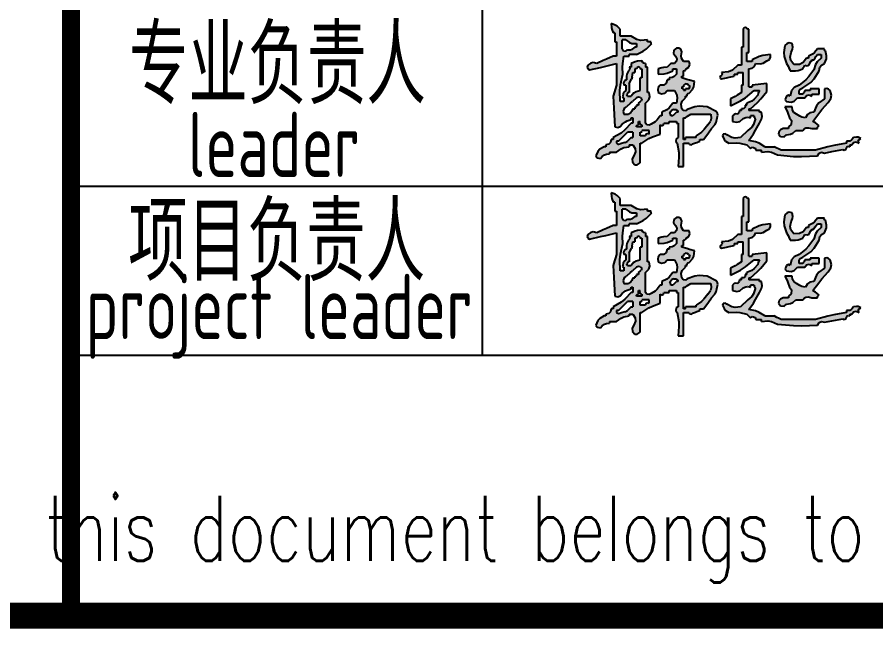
# Model space of a CAD drawing. Extents: x 5904849 to 6011887, y -826029 to -177002.
# Drawn here: x 5990743 to 5994041, y -290498 to -288150 of the extents above; entities that cross this region are included whole.
import ezdxf
from ezdxf.enums import TextEntityAlignment as Align

# ---------------------------------------------------------------- set-up
doc = ezdxf.new("R2010")
doc.units = 0
doc.header["$LTSCALE"] = 1000
doc.header["$MEASUREMENT"] = 0
doc.layers.get('0').update_dxf_attribs({"linetype": 'CONTINUOUS'})
doc.layers.add('PUB_TITLE', color=4, linetype='CONTINUOUS')
doc.styles.add('AHD', font='sceie.shx', dxfattribs={"width": 0.7, "bigfont": 'sceic.shx'})
doc.styles.add('ECEC_TQ', font='txt_l.shx', dxfattribs={"bigfont": 'hztxt_l.shx'})

# ---------------------------------------------------------------- blocks, each defined once
blk = doc.blocks.new('韩超')
h = blk.add_hatch(color=256)
h.dxf.hatch_style = 1
h.paths.add_polyline_path([(0.787849, 0.514197), (0.777955, 0.527898), (0.77346, 0.562754), (0.78123, 0.586063), (0.805739, 0.61125), (0.805739, 0.625142), (0.819631, 0.625142), (0.818004, 0.635027), (0.823773, 0.643681), (0.833523, 0.64598), (0.860867, 0.674873), (0.870953, 0.696725), (0.875199, 0.736279), (0.836353, 0.74757), (0.816903, 0.753127), (0.777955, 0.764063), (0.777955, 0.777955), (0.791847, 0.777955), (0.791847, 0.819631), (0.801775, 0.820971), (0.80763, 0.824875), (0.812685, 0.833523), (0.832189, 0.847055), (0.839321, 0.866071), (0.833523, 0.889091), (0.791847, 0.889091), (0.776856, 0.916298), (0.7735, 0.934755), (0.777955, 0.965498), (0.770329, 0.984025), (0.756314, 0.993368), (0.736279, 0.993282), (0.716867, 0.977277), (0.713907, 0.950644), (0.729333, 0.930768), (0.740061, 0.911103), (0.737625, 0.891618), (0.722387, 0.875199), (0.694603, 0.875199), (0.683489, 0.864086), (0.677932, 0.858529), (0.666819, 0.847415), (0.638572, 0.845181), (0.624291, 0.842325), (0.597358, 0.833523), (0.597358, 0.791847), (0.643081, 0.794876), (0.666726, 0.800787), (0.708495, 0.819631), (0.708495, 0.833523), (0.736279, 0.833523), (0.736279, 0.791847), (0.718733, 0.774249), (0.705317, 0.767541), (0.680711, 0.764063), (0.680711, 0.750171), (0.666819, 0.750171), (0.658732, 0.72359), (0.639033, 0.708815), (0.61125, 0.708495), (0.596777, 0.690733), (0.592946, 0.675409), (0.597358, 0.652926), (0.623512, 0.642026), (0.64687, 0.646697), (0.666819, 0.666819), (0.722387, 0.666819), (0.738834, 0.631134), (0.742077, 0.608437), (0.736279, 0.569574), (0.708495, 0.569574), (0.682162, 0.535076), (0.663824, 0.519794), (0.625142, 0.500114), (0.625142, 0.47233), (0.61125, 0.47233), (0.589715, 0.441777), (0.574435, 0.428025), (0.54179, 0.409816), (0.527664, 0.400538), (0.510468, 0.403404), (0.500114, 0.416762), (0.500114, 0.569574), (0.524623, 0.594762), (0.532393, 0.618071), (0.527898, 0.652926), (0.514006, 0.652926), (0.514006, 0.847415), (0.500114, 0.847415), (0.500114, 0.875199), (0.486416, 0.877514), (0.478388, 0.883536), (0.47233, 0.896037), (0.438162, 0.892345), (0.420863, 0.888021), (0.388977, 0.875199), (0.388977, 0.847415), (0.375085, 0.847415), (0.379444, 0.836821), (0.376971, 0.826928), (0.368139, 0.819631), (0.356965, 0.793593), (0.353947, 0.778504), (0.354247, 0.750171), (0.337644, 0.741703), (0.330222, 0.726858), (0.333409, 0.708495), (0.347301, 0.708495), (0.347301, 0.666819), (0.332737, 0.655189), (0.327028, 0.643772), (0.326463, 0.625142), (0.32344, 0.619715), (0.327253, 0.612088), (0.333409, 0.61125), (0.333409, 0.583466), (0.305625, 0.583466), (0.302565, 0.667178), (0.306887, 0.710398), (0.326463, 0.791847), (0.3234, 0.8474), (0.32482, 0.875797), (0.333409, 0.930768), (0.375085, 0.930768), (0.375085, 0.94466), (0.430654, 0.94466), (0.482374, 0.970498), (0.50707, 0.987931), (0.548736, 1.028012), (0.542559, 1.028676), (0.538615, 1.036564), (0.54179, 1.041904), (0.514006, 1.041904), (0.514006, 1.055796), (0.462884, 1.052445), (0.433869, 1.058893), (0.388977, 1.08358), (0.305625, 1.08358), (0.305625, 1.139148), (0.281985, 1.161307), (0.266841, 1.170393), (0.236165, 1.180825), (0.238399, 1.152578), (0.241255, 1.138297), (0.250057, 1.111364), (0.263949, 1.111364), (0.263949, 1.041904), (0.277841, 1.041904), (0.277841, 0.930768), (0.250057, 0.930768), (0.200194, 0.90821), (0.175186, 0.897095), (0.125028, 0.875199), (0.097454, 0.881715), (0.078516, 0.877928), (0.055568, 0.861307), (0.050109, 0.847376), (0.0559, 0.8329), (0.06946, 0.826577), (0.152955, 0.845407), (0.194635, 0.855133), (0.277841, 0.875199), (0.277841, 0.708495), (0.266727, 0.675154), (0.261171, 0.658483), (0.250057, 0.625142), (0.255939, 0.530696), (0.258718, 0.483462), (0.263949, 0.388977), (0.286969, 0.38318), (0.305985, 0.390311), (0.319517, 0.409816), (0.344599, 0.428141), (0.359268, 0.435475), (0.388977, 0.444546), (0.388977, 0.458438), (0.40287, 0.458438), (0.40287, 0.416762), (0.388977, 0.416762), (0.340729, 0.364454), (0.31168, 0.341215), (0.250057, 0.305625), (0.250057, 0.291733), (0.236165, 0.291733), (0.231424, 0.268639), (0.217583, 0.254798), (0.194489, 0.250057), (0.194489, 0.236165), (0.180597, 0.236165), (0.148793, 0.216524), (0.134276, 0.200394), (0.118082, 0.166705), (0.127514, 0.14947), (0.152825, 0.145854), (0.166705, 0.159759), (0.185336, 0.17447), (0.198563, 0.17943), (0.222273, 0.180597), (0.222273, 0.194489), (0.277841, 0.194489), (0.311245, 0.220472), (0.333233, 0.229896), (0.375085, 0.236165), (0.375085, 0.250057), (0.40287, 0.250057), (0.420685, 0.221738), (0.422698, 0.197582), (0.409816, 0.166705), (0.396068, 0.142401), (0.398473, 0.118345), (0.416762, 0.097244), (0.43433, 0.097627), (0.444154, 0.100901), (0.458438, 0.111136), (0.458438, 0.263949), (0.47233, 0.263949), (0.524193, 0.298154), (0.552768, 0.312442), (0.61125, 0.333409), (0.61125, 0.40287), (0.621931, 0.39652), (0.637706, 0.404407), (0.639034, 0.416762), (0.680711, 0.416762), (0.680711, 0.430654), (0.736279, 0.430654), (0.736279, 0.416762), (0.750171, 0.416762), (0.750171, 0.305625), (0.735269, 0.297653), (0.731714, 0.276323), (0.743225, 0.263949), (0.754517, 0.192544), (0.755945, 0.155413), (0.750171, 0.083352), (0.791847, 0.083352), (0.791847, 0.263949), (0.833523, 0.263949), (0.837499, 0.253205), (0.852744, 0.249394), (0.861307, 0.257003), (0.883535, 0.265338), (0.894648, 0.269506), (0.916876, 0.277841), (0.916876, 0.291733), (0.94466, 0.291733), (0.969894, 0.324902), (0.982398, 0.341574), (1.007174, 0.375085), (1.032146, 0.402761), (1.041693, 0.421855), (1.04885, 0.458438), (1.055218, 0.477023), (1.053221, 0.491001), (1.041904, 0.50706), (0.972444, 0.54179), (0.910919, 0.546316), (0.877697, 0.541786), (0.819631, 0.520952), (0.805828, 0.5112)])
h.paths.add_polyline_path([(0.791847, 0.458438), (0.805739, 0.458438), (0.82241, 0.469551), (0.847415, 0.486222), (1.000228, 0.486222), (1.003038, 0.45197), (0.997988, 0.431769), (0.97939, 0.40287), (0.948039, 0.36501), (0.929334, 0.347744), (0.889091, 0.319517), (0.889091, 0.305625), (0.805739, 0.305625), (0.805739, 0.291733), (0.791847, 0.291733)], flags=16)
h.paths.add_polyline_path([(0.750171, 0.500114), (0.736279, 0.500114), (0.725165, 0.489), (0.719608, 0.483443), (0.708495, 0.47233), (0.694603, 0.47233), (0.694603, 0.486222), (0.688447, 0.48706), (0.684633, 0.494686), (0.687657, 0.500114), (0.701182, 0.516386), (0.715167, 0.52238), (0.736279, 0.520952), (0.736943, 0.514775), (0.744831, 0.510831), (0.750171, 0.514006)], flags=16)
h.paths.add_polyline_path([(0.791847, 0.666819), (0.793521, 0.674497), (0.785633, 0.682384), (0.777955, 0.680711), (0.777955, 0.694603), (0.791847, 0.694603), (0.792194, 0.70849), (0.806202, 0.718996), (0.819631, 0.715441), (0.833192, 0.709118), (0.838982, 0.694641), (0.833523, 0.680711), (0.805739, 0.680711), (0.805739, 0.666819)], flags=16)
h.paths.add_polyline_path([(0.527898, 0.361193), (0.527898, 0.333409), (0.517217, 0.339759), (0.501443, 0.331871), (0.500114, 0.319517), (0.458438, 0.319517), (0.458438, 0.347301), (0.466116, 0.345628), (0.474003, 0.353515), (0.47233, 0.361193)], flags=16)
h.paths.add_polyline_path([(0.47233, 0.40287), (0.47233, 0.388977), (0.430654, 0.388977), (0.42898, 0.396656), (0.436867, 0.404543), (0.444546, 0.40287), (0.444546, 0.430654), (0.458438, 0.430654), (0.452088, 0.419973), (0.459976, 0.404198)], flags=16)
h.paths.add_polyline_path([(0.47233, 0.604304), (0.464836, 0.588169), (0.458643, 0.580427), (0.444546, 0.569574), (0.444546, 0.555682), (0.430654, 0.555682), (0.432327, 0.548004), (0.42444, 0.540117), (0.416762, 0.54179), (0.416762, 0.527898), (0.40287, 0.527898), (0.39467, 0.507807), (0.386422, 0.49791), (0.368139, 0.486222), (0.333409, 0.486222), (0.327612, 0.509242), (0.334743, 0.528258), (0.354247, 0.54179), (0.384775, 0.569612), (0.400056, 0.583504), (0.430654, 0.61125), (0.446814, 0.616197), (0.458647, 0.614224)], flags=16)
h.paths.add_polyline_path([(0.458438, 0.666819), (0.426908, 0.659351), (0.410404, 0.649448), (0.388977, 0.625142), (0.361193, 0.625142), (0.354844, 0.635823), (0.362731, 0.651598), (0.375085, 0.652926), (0.375085, 0.722387), (0.390598, 0.753922), (0.396359, 0.771203), (0.40287, 0.805739), (0.416762, 0.805739), (0.416762, 0.833523), (0.430654, 0.833523), (0.434629, 0.844267), (0.449874, 0.848078), (0.458438, 0.840469), (0.459102, 0.834292), (0.466989, 0.830348), (0.47233, 0.833523), (0.47233, 0.764063), (0.458438, 0.764063)], flags=16)
h.paths.add_polyline_path([(0.40287, 0.347301), (0.40287, 0.305625), (0.388977, 0.305625), (0.360889, 0.27915), (0.342496, 0.268422), (0.305625, 0.257003), (0.294367, 0.254885), (0.286778, 0.256782), (0.277841, 0.263949), (0.277841, 0.277841), (0.291733, 0.277841), (0.319459, 0.305683), (0.333352, 0.319575), (0.361193, 0.347301)], flags=16)
h.paths.add_polyline_path([(0.430654, 1.000228), (0.416762, 1.000228), (0.39813, 0.985517), (0.384903, 0.980557), (0.361193, 0.97939), (0.347067, 0.970112), (0.329871, 0.972978), (0.319517, 0.986336), (0.319517, 1.055796), (0.347301, 1.055796), (0.376072, 1.035613), (0.395527, 1.029128), (0.430654, 1.028012)], flags=16)
h = blk.add_hatch(color=256)
h.dxf.hatch_style = 1
h.paths.add_polyline_path([(1.542018, 0.208381), (1.519791, 0.219494), (1.508677, 0.225051), (1.48645, 0.236165), (1.416989, 0.236165), (1.371255, 0.264232), (1.344642, 0.274582), (1.291961, 0.284787), (1.328443, 0.335457), (1.345237, 0.362046), (1.375313, 0.416762), (1.391241, 0.446575), (1.394603, 0.466747), (1.389205, 0.500114), (1.375313, 0.500114), (1.375313, 0.514006), (1.291961, 0.514006), (1.291961, 0.527898), (1.305853, 0.527898), (1.359796, 0.576664), (1.385101, 0.603375), (1.430881, 0.659873), (1.430881, 0.722387), (1.386427, 0.71683), (1.3642, 0.714052), (1.319745, 0.708495), (1.319745, 0.694603), (1.291961, 0.694603), (1.291961, 0.833523), (1.31926, 0.838693), (1.334923, 0.85044), (1.347529, 0.875199), (1.381781, 0.872389), (1.401982, 0.877439), (1.430881, 0.896037), (1.450883, 0.906123), (1.460131, 0.922307), (1.458666, 0.94466), (1.401114, 0.937345), (1.371819, 0.928557), (1.319745, 0.902983), (1.319745, 0.889091), (1.278069, 0.889091), (1.278069, 0.958552), (1.291961, 0.958552), (1.291961, 1.139148), (1.285806, 1.138304), (1.281086, 1.140664), (1.278069, 1.146094), (1.267308, 1.150023), (1.257931, 1.147679), (1.250285, 1.139148), (1.250285, 1.000228), (1.236393, 1.000228), (1.236393, 0.861307), (1.208609, 0.861307), (1.168183, 0.824416), (1.138053, 0.811024), (1.08358, 0.805739), (1.087939, 0.795145), (1.085465, 0.785252), (1.076634, 0.777955), (1.071121, 0.771113), (1.075065, 0.759282), (1.08358, 0.757117), (1.122533, 0.76519), (1.141984, 0.769358), (1.180825, 0.777955), (1.180825, 0.791847), (1.208609, 0.791847), (1.208609, 0.805739), (1.250285, 0.805739), (1.250285, 0.708495), (1.236393, 0.708495), (1.236393, 0.652926), (1.203973, 0.631977), (1.187234, 0.622213), (1.15304, 0.604304), (1.15304, 0.548736), (1.229739, 0.588318), (1.266619, 0.612432), (1.333637, 0.666819), (1.375313, 0.666819), (1.366995, 0.654381), (1.363975, 0.646831), (1.361421, 0.632088), (1.335054, 0.599814), (1.316435, 0.58585), (1.278069, 0.569574), (1.278069, 0.555682), (1.264177, 0.555682), (1.26415, 0.539965), (1.25211, 0.527924), (1.236393, 0.527898), (1.236393, 0.514006), (1.222501, 0.514006), (1.219217, 0.502022), (1.216226, 0.496039), (1.208609, 0.486222), (1.191149, 0.488205), (1.17971, 0.484393), (1.166932, 0.47233), (1.166932, 0.430654), (1.200708, 0.424307), (1.223469, 0.429997), (1.250285, 0.451492), (1.27048, 0.461183), (1.283894, 0.46286), (1.305853, 0.458438), (1.305853, 0.47233), (1.333637, 0.47233), (1.333637, 0.458438), (1.339793, 0.4576), (1.343606, 0.449973), (1.340583, 0.444546), (1.32937, 0.406076), (1.316213, 0.38634), (1.285015, 0.361193), (1.229447, 0.305625), (1.187056, 0.302553), (1.163204, 0.307323), (1.125256, 0.326463), (1.114566, 0.33576), (1.096818, 0.332211), (1.090526, 0.319517), (1.102438, 0.292491), (1.113943, 0.279343), (1.139148, 0.263949), (1.194983, 0.265062), (1.223561, 0.262204), (1.278069, 0.250057), (1.289183, 0.238943), (1.294739, 0.233386), (1.305853, 0.222273), (1.320568, 0.231877), (1.341519, 0.224893), (1.347529, 0.208381), (1.389205, 0.208381), (1.389205, 0.194489), (1.439628, 0.1998), (1.468259, 0.195028), (1.514234, 0.173651), (1.635959, 0.161998), (1.69773, 0.160594), (1.819859, 0.166705), (1.833779, 0.185933), (1.852296, 0.192877), (1.875427, 0.187543), (1.930995, 0.198656), (1.958779, 0.204213), (2.014348, 0.215327), (2.025534, 0.209917), (2.039748, 0.217024), (2.042132, 0.229219), (2.049428, 0.23805), (2.059322, 0.240524), (2.069916, 0.236165), (2.069916, 0.250057), (2.083808, 0.250057), (2.098401, 0.26772), (2.118188, 0.272666), (2.139376, 0.263949), (2.133917, 0.27788), (2.139708, 0.292356), (2.153268, 0.298679), (2.133073, 0.308371), (2.119659, 0.310047), (2.0977, 0.305625), (2.086586, 0.294512), (2.08103, 0.288955), (2.069916, 0.277841), (2.042132, 0.277841), (2.042132, 0.263949), (1.946785, 0.245868), (1.899372, 0.234712), (1.805967, 0.208381)])
h = blk.add_hatch(color=256)
h.dxf.hatch_style = 1
h.paths.add_polyline_path([(1.611478, 0.625142), (1.597547, 0.630601), (1.583071, 0.624811), (1.576748, 0.61125), (1.572819, 0.60049), (1.575163, 0.591112), (1.583694, 0.583466), (1.61855, 0.578971), (1.641859, 0.586741), (1.667046, 0.61125), (1.680938, 0.61125), (1.722615, 0.61125), (1.737208, 0.628913), (1.756995, 0.63386), (1.778183, 0.625142), (1.778183, 0.639034), (1.833751, 0.639034), (1.833751, 0.655705), (1.833751, 0.66404), (1.833751, 0.680711), (1.805967, 0.680711), (1.792075, 0.680711), (1.764291, 0.680711), (1.764291, 0.666819), (1.722615, 0.666819), (1.717058, 0.655705), (1.714279, 0.650148), (1.708723, 0.639034), (1.69483, 0.639034), (1.680938, 0.639034), (1.678868, 0.661339), (1.688455, 0.678116), (1.708723, 0.687657), (1.768692, 0.728785), (1.795922, 0.757527), (1.833751, 0.819631), (1.839429, 0.846829), (1.850907, 0.862133), (1.875427, 0.875199), (1.888443, 0.91196), (1.890032, 0.934206), (1.882373, 0.972444), (1.876196, 0.973108), (1.872252, 0.980995), (1.875427, 0.986336), (1.861535, 0.986336), (1.819859, 0.986336), (1.796859, 0.959188), (1.781933, 0.947248), (1.750399, 0.930768), (1.750399, 0.916876), (1.736507, 0.916876), (1.71031, 0.882162), (1.682751, 0.868382), (1.639262, 0.868253), (1.61591, 0.897042), (1.610049, 0.922442), (1.618424, 0.958552), (1.629264, 0.984285), (1.6309, 1.000642), (1.62537, 1.028012), (1.602888, 1.032424), (1.587563, 1.028593), (1.569802, 1.01412), (1.562035, 0.958817), (1.56513, 0.927869), (1.583694, 0.875199), (1.595758, 0.853473), (1.601336, 0.842318), (1.611478, 0.819631), (1.650742, 0.818134), (1.671448, 0.821092), (1.708723, 0.833523), (1.714279, 0.844637), (1.717058, 0.850194), (1.722615, 0.861307), (1.740978, 0.85812), (1.755823, 0.865542), (1.764291, 0.882145), (1.764955, 0.888322), (1.772842, 0.892266), (1.778183, 0.889091), (1.778183, 0.902983), (1.792075, 0.902983), (1.803189, 0.919654), (1.808745, 0.927989), (1.819859, 0.94466), (1.847643, 0.94466), (1.847643, 0.916876), (1.817381, 0.887163), (1.804962, 0.866982), (1.792075, 0.826577), (1.753545, 0.774398), (1.730689, 0.750113), (1.680938, 0.708495), (1.641359, 0.690689), (1.621854, 0.667284)])
h = blk.add_hatch(color=256)
h.dxf.hatch_style = 1
h.paths.add_polyline_path([(1.831635, 0.573795), (1.812227, 0.549535), (1.792075, 0.500114), (1.762292, 0.496094), (1.744726, 0.484384), (1.729561, 0.458438), (1.700075, 0.463546), (1.684975, 0.469586), (1.6601, 0.486222), (1.637668, 0.49978), (1.627728, 0.515685), (1.62537, 0.54179), (1.603143, 0.54179), (1.592029, 0.54179), (1.569802, 0.54179), (1.586675, 0.509854), (1.593737, 0.492906), (1.604532, 0.458438), (1.621804, 0.436498), (1.61886, 0.407063), (1.597586, 0.388977), (1.597586, 0.375085), (1.55591, 0.375085), (1.536306, 0.36578), (1.526798, 0.35437), (1.52118, 0.333409), (1.537185, 0.313997), (1.563818, 0.311038), (1.583694, 0.326463), (1.614401, 0.331156), (1.630976, 0.339443), (1.653154, 0.361193), (1.667046, 0.361193), (1.708723, 0.361193), (1.720352, 0.375758), (1.731769, 0.381467), (1.750399, 0.382031), (1.77782, 0.376762), (1.791938, 0.37535), (1.819859, 0.375085), (1.821199, 0.385013), (1.825102, 0.390868), (1.833751, 0.395924), (1.815429, 0.411271), (1.805589, 0.418299), (1.785129, 0.430654), (1.829593, 0.491137), (1.853312, 0.520437), (1.903211, 0.57652), (1.923495, 0.606919), (1.927312, 0.631729), (1.917103, 0.666819), (1.904326, 0.678881), (1.892887, 0.682694), (1.875427, 0.680711), (1.875427, 0.650148), (1.875427, 0.634867), (1.875427, 0.604304)])
for p, q in [((0.266841, 1.170393), (0.236165, 1.180825)), ((0.236165, 1.180825), (0.238399, 1.152578)), ((0.238399, 1.152578), (0.241255, 1.138297)), ((0.241255, 1.138297), (0.250057, 1.111364)), ((0.281985, 1.161307), (0.266841, 1.170393)), ((0.305625, 1.139148), (0.281985, 1.161307)), ((0.305625, 1.08358), (0.305625, 1.139148)), ((1.257931, 1.147679), (1.250285, 1.139148)), ((1.250285, 1.139148), (1.250285, 1.000228)), ((1.267308, 1.150023), (1.257931, 1.147679)), ((1.278069, 1.146094), (1.267308, 1.150023)), ((1.281086, 1.140664), (1.278069, 1.146094)), ((1.285806, 1.138304), (1.281086, 1.140664)), ((1.291961, 1.139148), (1.285806, 1.138304)), ((1.291961, 0.958552), (1.291961, 1.139148)), ((0.263949, 1.111364), (0.250057, 1.111364)), ((0.263949, 1.111364), (0.263949, 1.041904)), ((0.388977, 1.08358), (0.305625, 1.08358)), ((0.319517, 0.986336), (0.319517, 1.055796)), ((0.347301, 1.055796), (0.319517, 1.055796)), ((0.347301, 1.055796), (0.376072, 1.035613)), ((0.433869, 1.058893), (0.388977, 1.08358)), ((0.462884, 1.052445), (0.433869, 1.058893)), ((0.514006, 1.055796), (0.462884, 1.052445)), ((0.514006, 1.041904), (0.514006, 1.055796)), ((0.263949, 1.041904), (0.277841, 1.041904)), ((0.277841, 1.041904), (0.277841, 0.930768)), ((0.376072, 1.035613), (0.395527, 1.029128)), ((0.395527, 1.029128), (0.430654, 1.028012)), ((0.416762, 1.000228), (0.39813, 0.985517)), ((0.430654, 1.000228), (0.416762, 1.000228)), ((0.430654, 1.028012), (0.430654, 1.000228)), ((0.50707, 0.987931), (0.548736, 1.028012)), ((0.54179, 1.041904), (0.514006, 1.041904)), ((0.538615, 1.036564), (0.54179, 1.041904)), ((0.542559, 1.028676), (0.538615, 1.036564)), ((0.548736, 1.028012), (0.542559, 1.028676)), ((0.736279, 0.993282), (0.716867, 0.977277)), ((0.756314, 0.993368), (0.736279, 0.993282)), ((0.770329, 0.984025), (0.756314, 0.993368)), ((1.236393, 1.000228), (1.236393, 0.861307)), ((1.250285, 1.000228), (1.236393, 1.000228)), ((1.569802, 1.01412), (1.562035, 0.958817)), ((1.587563, 1.028593), (1.569802, 1.01412)), ((1.602888, 1.032424), (1.587563, 1.028593)), ((1.62537, 1.028012), (1.602888, 1.032424)), ((1.6309, 1.000642), (1.62537, 1.028012)), ((1.629264, 0.984285), (1.6309, 1.000642)), ((0.250057, 0.930768), (0.200194, 0.90821)), ((0.277841, 0.930768), (0.250057, 0.930768)), ((0.319517, 0.986336), (0.329871, 0.972978)), ((0.32482, 0.875797), (0.333409, 0.930768)), ((0.329871, 0.972978), (0.347067, 0.970112)), ((0.333409, 0.930768), (0.375085, 0.930768)), ((0.347067, 0.970112), (0.361193, 0.97939)), ((0.361193, 0.97939), (0.384903, 0.980557)), ((0.375085, 0.930768), (0.375085, 0.94466)), ((0.430654, 0.94466), (0.375085, 0.94466)), ((0.384903, 0.980557), (0.39813, 0.985517)), ((0.430654, 0.94466), (0.482374, 0.970498)), ((0.482374, 0.970498), (0.50707, 0.987931)), ((0.716867, 0.977277), (0.713907, 0.950644)), ((0.713907, 0.950644), (0.729333, 0.930768)), ((0.729333, 0.930768), (0.740061, 0.911103)), ((0.777955, 0.965498), (0.770329, 0.984025)), ((0.7735, 0.934755), (0.777955, 0.965498)), ((0.776856, 0.916298), (0.7735, 0.934755)), ((1.278069, 0.958552), (1.291961, 0.958552)), ((1.278069, 0.889091), (1.278069, 0.958552)), ((1.371819, 0.928557), (1.319745, 0.902983)), ((1.401114, 0.937345), (1.371819, 0.928557)), ((1.458666, 0.94466), (1.401114, 0.937345)), ((1.460131, 0.922307), (1.458666, 0.94466)), ((1.562035, 0.958817), (1.56513, 0.927869)), ((1.56513, 0.927869), (1.583694, 0.875199)), ((1.610049, 0.922442), (1.618424, 0.958552)), ((1.618424, 0.958552), (1.629264, 0.984285)), ((1.781933, 0.947248), (1.750399, 0.930768)), ((1.750399, 0.930768), (1.750399, 0.916876)), ((1.796859, 0.959188), (1.781933, 0.947248)), ((1.819859, 0.986336), (1.796859, 0.959188)), ((1.803189, 0.919654), (1.808745, 0.927989)), ((1.808745, 0.927989), (1.819859, 0.94466)), ((1.861535, 0.986336), (1.819859, 0.986336)), ((1.819859, 0.94466), (1.847643, 0.94466)), ((1.847643, 0.94466), (1.847643, 0.916876)), ((1.875427, 0.986336), (1.861535, 0.986336)), ((1.872252, 0.980995), (1.875427, 0.986336)), ((1.876196, 0.973108), (1.872252, 0.980995)), ((1.882373, 0.972444), (1.876196, 0.973108)), ((1.890032, 0.934206), (1.882373, 0.972444)), ((1.888443, 0.91196), (1.890032, 0.934206)), ((0.055568, 0.861307), (0.050109, 0.847376)), ((0.078516, 0.877928), (0.055568, 0.861307)), ((0.097454, 0.881715), (0.078516, 0.877928)), ((0.125028, 0.875199), (0.097454, 0.881715)), ((0.175186, 0.897095), (0.125028, 0.875199)), ((0.200194, 0.90821), (0.175186, 0.897095)), ((0.194635, 0.855133), (0.277841, 0.875199)), ((0.277841, 0.875199), (0.277841, 0.708495)), ((0.3234, 0.8474), (0.32482, 0.875797)), ((0.420863, 0.888021), (0.388977, 0.875199)), ((0.388977, 0.875199), (0.388977, 0.847415)), ((0.438162, 0.892345), (0.420863, 0.888021)), ((0.47233, 0.896037), (0.438162, 0.892345)), ((0.478388, 0.883536), (0.47233, 0.896037)), ((0.486416, 0.877514), (0.478388, 0.883536)), ((0.500114, 0.875199), (0.486416, 0.877514)), ((0.500114, 0.875199), (0.500114, 0.847415)), ((0.677932, 0.858529), (0.666819, 0.847415)), ((0.683489, 0.864086), (0.677932, 0.858529)), ((0.694603, 0.875199), (0.683489, 0.864086)), ((0.722387, 0.875199), (0.694603, 0.875199)), ((0.737625, 0.891618), (0.722387, 0.875199)), ((0.740061, 0.911103), (0.737625, 0.891618)), ((0.791847, 0.889091), (0.776856, 0.916298)), ((0.833523, 0.889091), (0.791847, 0.889091)), ((0.832189, 0.847055), (0.839321, 0.866071)), ((0.839321, 0.866071), (0.833523, 0.889091)), ((1.208609, 0.861307), (1.168183, 0.824416)), ((1.236393, 0.861307), (1.208609, 0.861307)), ((1.319745, 0.889091), (1.278069, 0.889091)), ((1.319745, 0.902983), (1.319745, 0.889091)), ((1.334923, 0.85044), (1.347529, 0.875199)), ((1.347529, 0.875199), (1.381781, 0.872389)), ((1.381781, 0.872389), (1.401982, 0.877439)), ((1.401982, 0.877439), (1.430881, 0.896037)), ((1.430881, 0.896037), (1.450883, 0.906123)), ((1.450883, 0.906123), (1.460131, 0.922307)), ((1.583694, 0.875199), (1.595758, 0.853473)), ((1.61591, 0.897042), (1.610049, 0.922442)), ((1.639262, 0.868253), (1.61591, 0.897042)), ((1.682751, 0.868382), (1.639262, 0.868253)), ((1.71031, 0.882162), (1.682751, 0.868382)), ((1.736507, 0.916876), (1.71031, 0.882162)), ((1.717058, 0.850194), (1.722615, 0.861307)), ((1.722615, 0.861307), (1.740978, 0.85812)), ((1.750399, 0.916876), (1.736507, 0.916876)), ((1.740978, 0.85812), (1.755823, 0.865542)), ((1.755823, 0.865542), (1.764291, 0.882145)), ((1.764291, 0.882145), (1.764955, 0.888322)), ((1.764955, 0.888322), (1.772842, 0.892266)), ((1.772842, 0.892266), (1.778183, 0.889091)), ((1.778183, 0.902983), (1.792075, 0.902983)), ((1.778183, 0.889091), (1.778183, 0.902983)), ((1.792075, 0.902983), (1.803189, 0.919654)), ((1.804962, 0.866982), (1.792075, 0.826577)), ((1.817381, 0.887163), (1.804962, 0.866982)), ((1.847643, 0.916876), (1.817381, 0.887163)), ((1.839429, 0.846829), (1.850907, 0.862133)), ((1.850907, 0.862133), (1.875427, 0.875199)), ((1.875427, 0.875199), (1.888443, 0.91196)), ((0.050109, 0.847376), (0.0559, 0.8329)), ((0.0559, 0.8329), (0.06946, 0.826577)), ((0.06946, 0.826577), (0.152955, 0.845407)), ((0.152955, 0.845407), (0.194635, 0.855133)), ((0.306887, 0.710398), (0.326463, 0.791847)), ((0.326463, 0.791847), (0.3234, 0.8474)), ((0.356965, 0.793593), (0.353947, 0.778504)), ((0.368139, 0.819631), (0.356965, 0.793593)), ((0.376971, 0.826928), (0.368139, 0.819631)), ((0.388977, 0.847415), (0.375085, 0.847415)), ((0.375085, 0.847415), (0.379444, 0.836821)), ((0.379444, 0.836821), (0.376971, 0.826928)), ((0.396359, 0.771203), (0.40287, 0.805739)), ((0.40287, 0.805739), (0.416762, 0.805739)), ((0.416762, 0.833523), (0.416762, 0.805739)), ((0.430654, 0.833523), (0.416762, 0.833523)), ((0.434629, 0.844267), (0.430654, 0.833523)), ((0.449874, 0.848078), (0.434629, 0.844267)), ((0.458438, 0.840469), (0.449874, 0.848078)), ((0.458438, 0.840469), (0.459102, 0.834292)), ((0.466989, 0.830348), (0.459102, 0.834292)), ((0.47233, 0.833523), (0.466989, 0.830348)), ((0.47233, 0.833523), (0.47233, 0.764063)), ((0.514006, 0.847415), (0.500114, 0.847415)), ((0.514006, 0.652926), (0.514006, 0.847415)), ((0.624291, 0.842325), (0.597358, 0.833523)), ((0.597358, 0.833523), (0.597358, 0.791847)), ((0.597358, 0.791847), (0.643081, 0.794876)), ((0.638572, 0.845181), (0.624291, 0.842325)), ((0.666819, 0.847415), (0.638572, 0.845181)), ((0.643081, 0.794876), (0.666726, 0.800787)), ((0.666726, 0.800787), (0.708495, 0.819631)), ((0.708495, 0.833523), (0.736279, 0.833523)), ((0.708495, 0.819631), (0.708495, 0.833523)), ((0.736279, 0.791847), (0.718733, 0.774249)), ((0.736279, 0.833523), (0.736279, 0.791847)), ((0.791847, 0.819631), (0.801775, 0.820971)), ((0.791847, 0.777955), (0.791847, 0.819631)), ((0.801775, 0.820971), (0.80763, 0.824875)), ((0.80763, 0.824875), (0.812685, 0.833523)), ((0.812685, 0.833523), (0.832189, 0.847055)), ((1.138053, 0.811024), (1.08358, 0.805739)), ((1.08358, 0.805739), (1.087939, 0.795145)), ((1.087939, 0.795145), (1.085465, 0.785252)), ((1.168183, 0.824416), (1.138053, 0.811024)), ((1.180825, 0.791847), (1.208609, 0.791847)), ((1.180825, 0.791847), (1.180825, 0.777955)), ((1.208609, 0.791847), (1.208609, 0.805739)), ((1.208609, 0.805739), (1.250285, 0.805739)), ((1.250285, 0.708495), (1.250285, 0.805739)), ((1.291961, 0.833523), (1.31926, 0.838693)), ((1.291961, 0.694603), (1.291961, 0.833523)), ((1.31926, 0.838693), (1.334923, 0.85044)), ((1.595758, 0.853473), (1.601336, 0.842318)), ((1.601336, 0.842318), (1.611478, 0.819631)), ((1.611478, 0.819631), (1.650742, 0.818134)), ((1.650742, 0.818134), (1.671448, 0.821092)), ((1.671448, 0.821092), (1.708723, 0.833523)), ((1.708723, 0.833523), (1.714279, 0.844637)), ((1.714279, 0.844637), (1.717058, 0.850194)), ((1.792075, 0.826577), (1.753545, 0.774398)), ((1.795922, 0.757527), (1.833751, 0.819631)), ((1.833751, 0.819631), (1.839429, 0.846829)), ((0.337644, 0.741703), (0.330222, 0.726858)), ((0.330222, 0.726858), (0.333409, 0.708495)), ((0.354247, 0.750171), (0.337644, 0.741703)), ((0.353947, 0.778504), (0.354247, 0.750171)), ((0.375085, 0.722387), (0.390598, 0.753922)), ((0.396359, 0.771203), (0.390598, 0.753922)), ((0.47233, 0.764063), (0.458438, 0.764063)), ((0.458438, 0.666819), (0.458438, 0.764063)), ((0.666819, 0.750171), (0.658732, 0.72359)), ((0.680711, 0.750171), (0.666819, 0.750171)), ((0.705317, 0.767541), (0.680711, 0.764063)), ((0.680711, 0.764063), (0.680711, 0.750171)), ((0.718733, 0.774249), (0.705317, 0.767541)), ((0.777955, 0.777955), (0.791847, 0.777955)), ((0.777955, 0.764063), (0.777955, 0.777955)), ((0.816903, 0.753127), (0.777955, 0.764063)), ((0.836353, 0.74757), (0.816903, 0.753127)), ((0.875199, 0.736279), (0.836353, 0.74757)), ((0.870953, 0.696725), (0.875199, 0.736279)), ((1.076634, 0.777955), (1.071121, 0.771113)), ((1.071121, 0.771113), (1.075065, 0.759282)), ((1.075065, 0.759282), (1.08358, 0.757117)), ((1.085465, 0.785252), (1.076634, 0.777955)), ((1.08358, 0.757117), (1.122533, 0.76519)), ((1.122533, 0.76519), (1.141984, 0.769358)), ((1.141984, 0.769358), (1.180825, 0.777955)), ((1.730689, 0.750113), (1.680938, 0.708495)), ((1.708723, 0.687657), (1.768692, 0.728785)), ((1.753545, 0.774398), (1.730689, 0.750113)), ((1.768692, 0.728785), (1.795922, 0.757527)), ((0.266727, 0.675154), (0.261171, 0.658483)), ((0.277841, 0.708495), (0.266727, 0.675154)), ((0.302565, 0.667178), (0.306887, 0.710398)), ((0.305625, 0.583466), (0.302565, 0.667178)), ((0.347301, 0.666819), (0.332737, 0.655189)), ((0.347301, 0.708495), (0.333409, 0.708495)), ((0.347301, 0.708495), (0.347301, 0.666819)), ((0.375085, 0.722387), (0.375085, 0.652926)), ((0.426908, 0.659351), (0.458438, 0.666819)), ((0.596777, 0.690733), (0.592946, 0.675409)), ((0.592946, 0.675409), (0.597358, 0.652926)), ((0.61125, 0.708495), (0.596777, 0.690733)), ((0.639033, 0.708815), (0.61125, 0.708495)), ((0.658732, 0.72359), (0.639033, 0.708815)), ((0.64687, 0.646697), (0.666819, 0.666819)), ((0.666819, 0.666819), (0.722387, 0.666819)), ((0.722387, 0.666819), (0.738834, 0.631134)), ((0.777955, 0.694603), (0.777955, 0.680711)), ((0.777955, 0.694603), (0.791847, 0.694603)), ((0.785633, 0.682384), (0.777955, 0.680711)), ((0.785633, 0.682384), (0.793521, 0.674497)), ((0.792194, 0.70849), (0.791847, 0.694603)), ((0.793521, 0.674497), (0.791847, 0.666819)), ((0.805739, 0.666819), (0.791847, 0.666819)), ((0.806202, 0.718996), (0.792194, 0.70849)), ((0.833523, 0.680711), (0.805739, 0.680711)), ((0.805739, 0.666819), (0.805739, 0.680711)), ((0.819631, 0.715441), (0.806202, 0.718996)), ((0.833192, 0.709118), (0.819631, 0.715441)), ((0.833192, 0.709118), (0.838982, 0.694641)), ((0.833523, 0.680711), (0.838982, 0.694641)), ((0.833523, 0.64598), (0.860867, 0.674873)), ((0.860867, 0.674873), (0.870953, 0.696725)), ((1.236393, 0.708495), (1.236393, 0.652926)), ((1.250285, 0.708495), (1.236393, 0.708495)), ((1.266619, 0.612432), (1.333637, 0.666819)), ((1.291961, 0.694603), (1.319745, 0.694603)), ((1.3642, 0.714052), (1.319745, 0.708495)), ((1.319745, 0.708495), (1.319745, 0.694603)), ((1.333637, 0.666819), (1.375313, 0.666819)), ((1.386427, 0.71683), (1.3642, 0.714052)), ((1.375313, 0.666819), (1.366995, 0.654381)), ((1.385101, 0.603375), (1.430881, 0.659873)), ((1.430881, 0.722387), (1.386427, 0.71683)), ((1.430881, 0.659873), (1.430881, 0.722387)), ((1.621854, 0.667284), (1.611478, 0.625142)), ((1.641359, 0.690689), (1.621854, 0.667284)), ((1.680938, 0.708495), (1.641359, 0.690689)), ((1.678868, 0.661339), (1.688455, 0.678116)), ((1.680938, 0.639034), (1.678868, 0.661339)), ((1.688455, 0.678116), (1.708723, 0.687657)), ((1.722615, 0.666819), (1.717058, 0.655705)), ((1.764291, 0.666819), (1.722615, 0.666819)), ((1.792075, 0.680711), (1.764291, 0.680711)), ((1.764291, 0.680711), (1.764291, 0.666819)), ((1.805967, 0.680711), (1.792075, 0.680711)), ((1.833751, 0.680711), (1.805967, 0.680711)), ((1.833751, 0.66404), (1.833751, 0.680711)), ((1.833751, 0.655705), (1.833751, 0.66404)), ((1.892887, 0.682694), (1.875427, 0.680711)), ((1.875427, 0.680711), (1.875427, 0.650148)), ((1.904326, 0.678881), (1.892887, 0.682694)), ((1.917103, 0.666819), (1.904326, 0.678881)), ((1.927312, 0.631729), (1.917103, 0.666819)), ((0.261171, 0.658483), (0.250057, 0.625142)), ((0.250057, 0.625142), (0.255939, 0.530696)), ((0.326463, 0.625142), (0.32344, 0.619715)), ((0.32344, 0.619715), (0.327253, 0.612088)), ((0.327028, 0.643772), (0.326463, 0.625142)), ((0.332737, 0.655189), (0.327028, 0.643772)), ((0.327253, 0.612088), (0.333409, 0.61125)), ((0.333409, 0.61125), (0.333409, 0.583466)), ((0.362731, 0.651598), (0.354844, 0.635823)), ((0.361193, 0.625142), (0.354844, 0.635823)), ((0.361193, 0.625142), (0.388977, 0.625142)), ((0.375085, 0.652926), (0.362731, 0.651598)), ((0.410404, 0.649448), (0.388977, 0.625142)), ((0.430654, 0.61125), (0.400056, 0.583504)), ((0.410404, 0.649448), (0.426908, 0.659351)), ((0.446814, 0.616197), (0.430654, 0.61125)), ((0.458647, 0.614224), (0.446814, 0.616197)), ((0.458647, 0.614224), (0.47233, 0.604304)), ((0.47233, 0.604304), (0.464836, 0.588169)), ((0.500114, 0.569574), (0.524623, 0.594762)), ((0.527898, 0.652926), (0.514006, 0.652926)), ((0.524623, 0.594762), (0.532393, 0.618071)), ((0.532393, 0.618071), (0.527898, 0.652926)), ((0.597358, 0.652926), (0.623512, 0.642026)), ((0.623512, 0.642026), (0.64687, 0.646697)), ((0.742077, 0.608437), (0.736279, 0.569574)), ((0.738834, 0.631134), (0.742077, 0.608437)), ((0.78123, 0.586063), (0.805739, 0.61125)), ((0.805739, 0.61125), (0.805739, 0.625142)), ((0.805739, 0.625142), (0.819631, 0.625142)), ((0.818004, 0.635027), (0.823773, 0.643681)), ((0.819631, 0.625142), (0.818004, 0.635027)), ((0.823773, 0.643681), (0.833523, 0.64598)), ((1.187234, 0.622213), (1.15304, 0.604304)), ((1.15304, 0.604304), (1.15304, 0.548736)), ((1.203973, 0.631977), (1.187234, 0.622213)), ((1.236393, 0.652926), (1.203973, 0.631977)), ((1.229739, 0.588318), (1.266619, 0.612432)), ((1.335054, 0.599814), (1.316435, 0.58585)), ((1.361421, 0.632088), (1.335054, 0.599814)), ((1.359796, 0.576664), (1.385101, 0.603375)), ((1.363975, 0.646831), (1.361421, 0.632088)), ((1.366995, 0.654381), (1.363975, 0.646831)), ((1.576748, 0.61125), (1.572819, 0.60049)), ((1.572819, 0.60049), (1.575163, 0.591112)), ((1.583071, 0.624811), (1.576748, 0.61125)), ((1.597547, 0.630601), (1.583071, 0.624811)), ((1.611478, 0.625142), (1.597547, 0.630601)), ((1.641859, 0.586741), (1.667046, 0.61125)), ((1.667046, 0.61125), (1.680938, 0.61125)), ((1.69483, 0.639034), (1.680938, 0.639034)), ((1.680938, 0.61125), (1.722615, 0.61125)), ((1.708723, 0.639034), (1.69483, 0.639034)), ((1.714279, 0.650148), (1.708723, 0.639034)), ((1.717058, 0.655705), (1.714279, 0.650148)), ((1.722615, 0.61125), (1.737208, 0.628913)), ((1.737208, 0.628913), (1.756995, 0.63386)), ((1.756995, 0.63386), (1.778183, 0.625142)), ((1.778183, 0.625142), (1.778183, 0.639034)), ((1.778183, 0.639034), (1.833751, 0.639034)), ((1.875427, 0.604304), (1.831635, 0.573795)), ((1.833751, 0.639034), (1.833751, 0.655705)), ((1.875427, 0.650148), (1.875427, 0.634867)), ((1.875427, 0.634867), (1.875427, 0.604304)), ((1.903211, 0.57652), (1.923495, 0.606919)), ((1.923495, 0.606919), (1.927312, 0.631729)), ((0.255939, 0.530696), (0.258718, 0.483462)), ((0.333409, 0.583466), (0.305625, 0.583466)), ((0.334743, 0.528258), (0.327612, 0.509242)), ((0.334743, 0.528258), (0.354247, 0.54179)), ((0.384775, 0.569612), (0.354247, 0.54179)), ((0.384775, 0.569612), (0.400056, 0.583504)), ((0.40287, 0.527898), (0.39467, 0.507807)), ((0.40287, 0.527898), (0.416762, 0.527898)), ((0.416762, 0.54179), (0.416762, 0.527898)), ((0.416762, 0.54179), (0.42444, 0.540117)), ((0.432327, 0.548004), (0.42444, 0.540117)), ((0.432327, 0.548004), (0.430654, 0.555682)), ((0.444546, 0.555682), (0.430654, 0.555682)), ((0.444546, 0.569574), (0.458643, 0.580427)), ((0.444546, 0.569574), (0.444546, 0.555682)), ((0.458643, 0.580427), (0.464836, 0.588169)), ((0.500114, 0.416762), (0.500114, 0.569574)), ((0.682162, 0.535076), (0.663824, 0.519794)), ((0.708495, 0.569574), (0.682162, 0.535076)), ((0.736279, 0.569574), (0.708495, 0.569574)), ((0.77346, 0.562754), (0.78123, 0.586063)), ((0.777955, 0.527898), (0.77346, 0.562754)), ((0.787849, 0.514197), (0.777955, 0.527898)), ((0.877697, 0.541786), (0.819631, 0.520952)), ((0.910919, 0.546316), (0.877697, 0.541786)), ((0.972444, 0.54179), (0.910919, 0.546316)), ((1.041904, 0.50706), (0.972444, 0.54179)), ((1.15304, 0.548736), (1.229739, 0.588318)), ((1.25211, 0.527924), (1.236393, 0.527898)), ((1.236393, 0.514006), (1.236393, 0.527898)), ((1.26415, 0.539965), (1.25211, 0.527924)), ((1.264177, 0.555682), (1.26415, 0.539965)), ((1.278069, 0.555682), (1.264177, 0.555682)), ((1.316435, 0.58585), (1.278069, 0.569574)), ((1.278069, 0.555682), (1.278069, 0.569574)), ((1.291961, 0.527898), (1.291961, 0.514006)), ((1.291961, 0.527898), (1.305853, 0.527898)), ((1.305853, 0.527898), (1.359796, 0.576664)), ((1.592029, 0.54179), (1.569802, 0.54179)), ((1.569802, 0.54179), (1.586675, 0.509854)), ((1.575163, 0.591112), (1.583694, 0.583466)), ((1.583694, 0.583466), (1.61855, 0.578971)), ((1.603143, 0.54179), (1.592029, 0.54179)), ((1.62537, 0.54179), (1.603143, 0.54179)), ((1.61855, 0.578971), (1.641859, 0.586741)), ((1.627728, 0.515685), (1.62537, 0.54179)), ((1.812227, 0.549535), (1.792075, 0.500114)), ((1.831635, 0.573795), (1.812227, 0.549535)), ((1.853312, 0.520437), (1.903211, 0.57652)), ((0.258718, 0.483462), (0.263949, 0.388977)), ((0.327612, 0.509242), (0.333409, 0.486222)), ((0.333409, 0.486222), (0.368139, 0.486222)), ((0.386422, 0.49791), (0.368139, 0.486222)), ((0.39467, 0.507807), (0.386422, 0.49791)), ((0.61125, 0.47233), (0.589715, 0.441777)), ((0.625142, 0.47233), (0.61125, 0.47233)), ((0.663824, 0.519794), (0.625142, 0.500114)), ((0.625142, 0.500114), (0.625142, 0.47233)), ((0.687657, 0.500114), (0.684633, 0.494686)), ((0.688447, 0.48706), (0.684633, 0.494686)), ((0.687657, 0.500114), (0.701182, 0.516386)), ((0.694603, 0.486222), (0.688447, 0.48706)), ((0.694603, 0.47233), (0.694603, 0.486222)), ((0.708495, 0.47233), (0.694603, 0.47233)), ((0.715167, 0.52238), (0.701182, 0.516386)), ((0.719608, 0.483443), (0.708495, 0.47233)), ((0.715167, 0.52238), (0.736279, 0.520952)), ((0.725165, 0.489), (0.719608, 0.483443)), ((0.725165, 0.489), (0.736279, 0.500114)), ((0.736279, 0.520952), (0.736943, 0.514775)), ((0.750171, 0.500114), (0.736279, 0.500114)), ((0.744831, 0.510831), (0.736943, 0.514775)), ((0.744831, 0.510831), (0.750171, 0.514006)), ((0.750171, 0.500114), (0.750171, 0.514006)), ((0.805828, 0.5112), (0.787849, 0.514197)), ((0.805739, 0.458438), (0.82241, 0.469551)), ((0.819631, 0.520952), (0.805828, 0.5112)), ((0.82241, 0.469551), (0.847415, 0.486222)), ((0.847415, 0.486222), (1.000228, 0.486222)), ((1.000228, 0.486222), (1.003038, 0.45197)), ((1.053221, 0.491001), (1.041904, 0.50706)), ((1.04885, 0.458438), (1.055218, 0.477023)), ((1.055218, 0.477023), (1.053221, 0.491001)), ((1.17971, 0.484393), (1.166932, 0.47233)), ((1.166932, 0.47233), (1.166932, 0.430654)), ((1.191149, 0.488205), (1.17971, 0.484393)), ((1.208609, 0.486222), (1.191149, 0.488205)), ((1.216226, 0.496039), (1.208609, 0.486222)), ((1.219217, 0.502022), (1.216226, 0.496039)), ((1.222501, 0.514006), (1.219217, 0.502022)), ((1.236393, 0.514006), (1.222501, 0.514006)), ((1.27048, 0.461183), (1.283894, 0.46286)), ((1.283894, 0.46286), (1.305853, 0.458438)), ((1.375313, 0.514006), (1.291961, 0.514006)), ((1.333637, 0.47233), (1.305853, 0.47233)), ((1.305853, 0.458438), (1.305853, 0.47233)), ((1.333637, 0.47233), (1.333637, 0.458438)), ((1.375313, 0.500114), (1.375313, 0.514006)), ((1.389205, 0.500114), (1.375313, 0.500114)), ((1.394603, 0.466747), (1.389205, 0.500114)), ((1.391241, 0.446575), (1.394603, 0.466747)), ((1.586675, 0.509854), (1.593737, 0.492906)), ((1.593737, 0.492906), (1.604532, 0.458438)), ((1.637668, 0.49978), (1.627728, 0.515685)), ((1.6601, 0.486222), (1.637668, 0.49978)), ((1.684975, 0.469586), (1.6601, 0.486222)), ((1.700075, 0.463546), (1.684975, 0.469586)), ((1.729561, 0.458438), (1.700075, 0.463546)), ((1.744726, 0.484384), (1.729561, 0.458438)), ((1.762292, 0.496094), (1.744726, 0.484384)), ((1.792075, 0.500114), (1.762292, 0.496094)), ((1.785129, 0.430654), (1.829593, 0.491137)), ((1.829593, 0.491137), (1.853312, 0.520437)), ((0.305985, 0.390311), (0.319517, 0.409816)), ((0.319517, 0.409816), (0.344599, 0.428141)), ((0.388977, 0.416762), (0.340729, 0.364454)), ((0.344599, 0.428141), (0.359268, 0.435475)), ((0.359268, 0.435475), (0.388977, 0.444546)), ((0.388977, 0.458438), (0.40287, 0.458438)), ((0.388977, 0.444546), (0.388977, 0.458438)), ((0.40287, 0.416762), (0.388977, 0.416762)), ((0.40287, 0.458438), (0.40287, 0.416762)), ((0.42898, 0.396656), (0.436867, 0.404543)), ((0.430654, 0.388977), (0.42898, 0.396656)), ((0.436867, 0.404543), (0.444546, 0.40287)), ((0.444546, 0.430654), (0.458438, 0.430654)), ((0.444546, 0.40287), (0.444546, 0.430654)), ((0.452088, 0.419973), (0.458438, 0.430654)), ((0.452088, 0.419973), (0.459976, 0.404198)), ((0.459976, 0.404198), (0.47233, 0.40287)), ((0.47233, 0.40287), (0.47233, 0.388977)), ((0.510468, 0.403404), (0.500114, 0.416762)), ((0.527664, 0.400538), (0.510468, 0.403404)), ((0.54179, 0.409816), (0.527664, 0.400538)), ((0.574435, 0.428025), (0.54179, 0.409816)), ((0.589715, 0.441777), (0.574435, 0.428025)), ((0.61125, 0.333409), (0.61125, 0.40287)), ((0.61125, 0.40287), (0.621931, 0.39652)), ((0.621931, 0.39652), (0.637706, 0.404407)), ((0.637706, 0.404407), (0.639034, 0.416762)), ((0.639034, 0.416762), (0.680711, 0.416762)), ((0.680711, 0.430654), (0.736279, 0.430654)), ((0.680711, 0.416762), (0.680711, 0.430654)), ((0.736279, 0.430654), (0.736279, 0.416762)), ((0.736279, 0.416762), (0.750171, 0.416762)), ((0.750171, 0.416762), (0.750171, 0.305625)), ((0.791847, 0.458438), (0.805739, 0.458438)), ((0.791847, 0.291733), (0.791847, 0.458438)), ((0.97939, 0.40287), (0.948039, 0.36501)), ((0.97939, 0.40287), (0.997988, 0.431769)), ((1.003038, 0.45197), (0.997988, 0.431769)), ((1.007174, 0.375085), (1.032146, 0.402761)), ((1.032146, 0.402761), (1.041693, 0.421855)), ((1.041693, 0.421855), (1.04885, 0.458438)), ((1.166932, 0.430654), (1.200708, 0.424307)), ((1.200708, 0.424307), (1.223469, 0.429997)), ((1.223469, 0.429997), (1.250285, 0.451492)), ((1.250285, 0.451492), (1.27048, 0.461183)), ((1.32937, 0.406076), (1.316213, 0.38634)), ((1.340583, 0.444546), (1.32937, 0.406076)), ((1.333637, 0.458438), (1.339793, 0.4576)), ((1.339793, 0.4576), (1.343606, 0.449973)), ((1.343606, 0.449973), (1.340583, 0.444546)), ((1.345237, 0.362046), (1.375313, 0.416762)), ((1.375313, 0.416762), (1.391241, 0.446575)), ((1.61886, 0.407063), (1.597586, 0.388977)), ((1.604532, 0.458438), (1.621804, 0.436498)), ((1.621804, 0.436498), (1.61886, 0.407063)), ((1.805589, 0.418299), (1.785129, 0.430654)), ((1.815429, 0.411271), (1.805589, 0.418299)), ((1.833751, 0.395924), (1.815429, 0.411271)), ((1.825102, 0.390868), (1.833751, 0.395924)), ((0.31168, 0.341215), (0.250057, 0.305625)), ((0.263949, 0.388977), (0.286969, 0.38318)), ((0.286969, 0.38318), (0.305985, 0.390311)), ((0.340729, 0.364454), (0.31168, 0.341215)), ((0.333352, 0.319575), (0.361193, 0.347301)), ((0.40287, 0.347301), (0.361193, 0.347301)), ((0.40287, 0.347301), (0.40287, 0.305625)), ((0.47233, 0.388977), (0.430654, 0.388977)), ((0.466116, 0.345628), (0.458438, 0.347301)), ((0.458438, 0.319517), (0.458438, 0.347301)), ((0.466116, 0.345628), (0.474003, 0.353515)), ((0.47233, 0.361193), (0.474003, 0.353515)), ((0.527898, 0.361193), (0.47233, 0.361193)), ((0.501443, 0.331871), (0.500114, 0.319517)), ((0.501443, 0.331871), (0.517217, 0.339759)), ((0.517217, 0.339759), (0.527898, 0.333409)), ((0.527898, 0.333409), (0.527898, 0.361193)), ((0.552768, 0.312442), (0.61125, 0.333409)), ((0.929334, 0.347744), (0.889091, 0.319517)), ((0.929334, 0.347744), (0.948039, 0.36501)), ((0.969894, 0.324902), (0.982398, 0.341574)), ((0.982398, 0.341574), (1.007174, 0.375085)), ((1.096818, 0.332211), (1.090526, 0.319517)), ((1.114566, 0.33576), (1.096818, 0.332211)), ((1.125256, 0.326463), (1.114566, 0.33576)), ((1.285015, 0.361193), (1.229447, 0.305625)), ((1.316213, 0.38634), (1.285015, 0.361193)), ((1.291961, 0.284787), (1.328443, 0.335457)), ((1.328443, 0.335457), (1.345237, 0.362046)), ((1.526798, 0.35437), (1.52118, 0.333409)), ((1.52118, 0.333409), (1.537185, 0.313997)), ((1.536306, 0.36578), (1.526798, 0.35437)), ((1.55591, 0.375085), (1.536306, 0.36578)), ((1.597586, 0.375085), (1.55591, 0.375085)), ((1.583694, 0.326463), (1.614401, 0.331156)), ((1.597586, 0.388977), (1.597586, 0.375085)), ((1.614401, 0.331156), (1.630976, 0.339443)), ((1.630976, 0.339443), (1.653154, 0.361193)), ((1.653154, 0.361193), (1.667046, 0.361193)), ((1.667046, 0.361193), (1.708723, 0.361193)), ((1.708723, 0.361193), (1.720352, 0.375758)), ((1.720352, 0.375758), (1.731769, 0.381467)), ((1.731769, 0.381467), (1.750399, 0.382031)), ((1.750399, 0.382031), (1.77782, 0.376762)), ((1.77782, 0.376762), (1.791938, 0.37535)), ((1.791938, 0.37535), (1.819859, 0.375085)), ((1.819859, 0.375085), (1.821199, 0.385013)), ((1.821199, 0.385013), (1.825102, 0.390868)), ((0.231424, 0.268639), (0.217583, 0.254798)), ((0.236165, 0.291733), (0.231424, 0.268639)), ((0.250057, 0.291733), (0.236165, 0.291733)), ((0.250057, 0.305625), (0.250057, 0.291733)), ((0.291733, 0.277841), (0.277841, 0.277841)), ((0.277841, 0.277841), (0.277841, 0.263949)), ((0.277841, 0.263949), (0.286778, 0.256782)), ((0.291733, 0.277841), (0.319459, 0.305683)), ((0.342496, 0.268422), (0.305625, 0.257003)), ((0.319459, 0.305683), (0.333352, 0.319575)), ((0.342496, 0.268422), (0.360889, 0.27915)), ((0.388977, 0.305625), (0.360889, 0.27915)), ((0.388977, 0.305625), (0.40287, 0.305625)), ((0.500114, 0.319517), (0.458438, 0.319517)), ((0.458438, 0.263949), (0.47233, 0.263949)), ((0.458438, 0.111136), (0.458438, 0.263949)), ((0.47233, 0.263949), (0.524193, 0.298154)), ((0.524193, 0.298154), (0.552768, 0.312442)), ((0.735269, 0.297653), (0.731714, 0.276323)), ((0.731714, 0.276323), (0.743225, 0.263949)), ((0.750171, 0.305625), (0.735269, 0.297653)), ((0.743225, 0.263949), (0.754517, 0.192544)), ((0.805739, 0.291733), (0.791847, 0.291733)), ((0.791847, 0.083352), (0.791847, 0.263949)), ((0.791847, 0.263949), (0.833523, 0.263949)), ((0.805739, 0.291733), (0.805739, 0.305625)), ((0.889091, 0.305625), (0.805739, 0.305625)), ((0.833523, 0.263949), (0.837499, 0.253205)), ((0.861307, 0.257003), (0.883535, 0.265338)), ((0.883535, 0.265338), (0.894648, 0.269506)), ((0.889091, 0.305625), (0.889091, 0.319517)), ((0.894648, 0.269506), (0.916876, 0.277841)), ((0.916876, 0.277841), (0.916876, 0.291733)), ((0.916876, 0.291733), (0.94466, 0.291733)), ((0.94466, 0.291733), (0.969894, 0.324902)), ((1.090526, 0.319517), (1.102438, 0.292491)), ((1.102438, 0.292491), (1.113943, 0.279343)), ((1.113943, 0.279343), (1.139148, 0.263949)), ((1.163204, 0.307323), (1.125256, 0.326463)), ((1.139148, 0.263949), (1.194983, 0.265062)), ((1.187056, 0.302553), (1.163204, 0.307323)), ((1.229447, 0.305625), (1.187056, 0.302553)), ((1.194983, 0.265062), (1.223561, 0.262204)), ((1.344642, 0.274582), (1.291961, 0.284787)), ((1.371255, 0.264232), (1.344642, 0.274582)), ((1.416989, 0.236165), (1.371255, 0.264232)), ((1.537185, 0.313997), (1.563818, 0.311038)), ((1.563818, 0.311038), (1.583694, 0.326463)), ((2.042132, 0.263949), (1.946785, 0.245868)), ((2.069916, 0.277841), (2.042132, 0.277841)), ((2.042132, 0.277841), (2.042132, 0.263949)), ((2.08103, 0.288955), (2.069916, 0.277841)), ((2.086586, 0.294512), (2.08103, 0.288955)), ((2.083808, 0.250057), (2.098401, 0.26772)), ((2.0977, 0.305625), (2.086586, 0.294512)), ((2.119659, 0.310047), (2.0977, 0.305625)), ((2.098401, 0.26772), (2.118188, 0.272666)), ((2.118188, 0.272666), (2.139376, 0.263949)), ((2.133073, 0.308371), (2.119659, 0.310047)), ((2.153268, 0.298679), (2.133073, 0.308371)), ((2.133917, 0.27788), (2.139708, 0.292356)), ((2.139376, 0.263949), (2.133917, 0.27788)), ((2.139708, 0.292356), (2.153268, 0.298679)), ((0.134276, 0.200394), (0.118082, 0.166705)), ((0.148793, 0.216524), (0.134276, 0.200394)), ((0.180597, 0.236165), (0.148793, 0.216524)), ((0.194489, 0.236165), (0.180597, 0.236165)), ((0.217583, 0.254798), (0.194489, 0.250057)), ((0.194489, 0.250057), (0.194489, 0.236165)), ((0.277841, 0.194489), (0.311245, 0.220472)), ((0.286778, 0.256782), (0.294367, 0.254885)), ((0.294367, 0.254885), (0.305625, 0.257003)), ((0.311245, 0.220472), (0.333233, 0.229896)), ((0.333233, 0.229896), (0.375085, 0.236165)), ((0.375085, 0.250057), (0.40287, 0.250057)), ((0.375085, 0.250057), (0.375085, 0.236165)), ((0.40287, 0.250057), (0.420685, 0.221738)), ((0.420685, 0.221738), (0.422698, 0.197582)), ((0.837499, 0.253205), (0.852744, 0.249394)), ((0.852744, 0.249394), (0.861307, 0.257003)), ((1.223561, 0.262204), (1.278069, 0.250057)), ((1.278069, 0.250057), (1.289183, 0.238943)), ((1.289183, 0.238943), (1.294739, 0.233386)), ((1.294739, 0.233386), (1.305853, 0.222273)), ((1.305853, 0.222273), (1.320568, 0.231877)), ((1.320568, 0.231877), (1.341519, 0.224893)), ((1.341519, 0.224893), (1.347529, 0.208381)), ((1.347529, 0.208381), (1.389205, 0.208381)), ((1.389205, 0.194489), (1.389205, 0.208381)), ((1.389205, 0.194489), (1.439628, 0.1998)), ((1.416989, 0.236165), (1.48645, 0.236165)), ((1.439628, 0.1998), (1.468259, 0.195028)), ((1.508677, 0.225051), (1.48645, 0.236165)), ((1.519791, 0.219494), (1.508677, 0.225051)), ((1.542018, 0.208381), (1.519791, 0.219494)), ((1.805967, 0.208381), (1.542018, 0.208381)), ((1.899372, 0.234712), (1.805967, 0.208381)), ((1.875427, 0.187543), (1.930995, 0.198656)), ((1.946785, 0.245868), (1.899372, 0.234712)), ((1.930995, 0.198656), (1.958779, 0.204213)), ((1.958779, 0.204213), (2.014348, 0.215327)), ((2.014348, 0.215327), (2.025534, 0.209917)), ((2.025534, 0.209917), (2.039748, 0.217024)), ((2.039748, 0.217024), (2.042132, 0.229219)), ((2.042132, 0.229219), (2.049428, 0.23805)), ((2.049428, 0.23805), (2.059322, 0.240524)), ((2.059322, 0.240524), (2.069916, 0.236165)), ((2.069916, 0.250057), (2.083808, 0.250057)), ((2.069916, 0.250057), (2.069916, 0.236165)), ((0.118082, 0.166705), (0.127514, 0.14947)), ((0.127514, 0.14947), (0.152825, 0.145854)), ((0.152825, 0.145854), (0.166705, 0.159759)), ((0.166705, 0.159759), (0.185336, 0.17447)), ((0.185336, 0.17447), (0.198563, 0.17943)), ((0.198563, 0.17943), (0.222273, 0.180597)), ((0.222273, 0.194489), (0.277841, 0.194489)), ((0.222273, 0.194489), (0.222273, 0.180597)), ((0.409816, 0.166705), (0.396068, 0.142401)), ((0.396068, 0.142401), (0.398473, 0.118345)), ((0.422698, 0.197582), (0.409816, 0.166705)), ((0.755945, 0.155413), (0.750171, 0.083352)), ((0.754517, 0.192544), (0.755945, 0.155413)), ((1.468259, 0.195028), (1.514234, 0.173651)), ((1.514234, 0.173651), (1.635959, 0.161998)), ((1.635959, 0.161998), (1.69773, 0.160594)), ((1.69773, 0.160594), (1.819859, 0.166705)), ((1.819859, 0.166705), (1.833779, 0.185933)), ((1.833779, 0.185933), (1.852296, 0.192877)), ((1.852296, 0.192877), (1.875427, 0.187543)), ((0.398473, 0.118345), (0.416762, 0.097244)), ((0.416762, 0.097244), (0.43433, 0.097627)), ((0.43433, 0.097627), (0.444154, 0.100901)), ((0.444154, 0.100901), (0.458438, 0.111136)), ((0.750171, 0.083352), (0.791847, 0.083352))]:
    blk.add_line(p, q)

msp = doc.modelspace()

# ---------------------------------------------------------------- linework, layer by layer
for p, q in [((5992529.4, -289447.7), (5992529.4, -286197.7)), ((5992529.4, -289447.7), (5992529.4, -286197.7)), ((5992529.4, -289447.7), (5992529.4, -286197.7)), ((5990949.4, -288797.7), (5996449.4, -288797.7)), ((5990949.4, -289447.7), (6008949.4, -289447.7)), ((5990949.4, -290447.7), (6008949.4, -290447.7))]:
    msp.add_line(p, q)
at = {"const_width": 70}
msp.add_lwpolyline([(5990949.4, -284447.7), (5990949.4, -290447.7)], dxfattribs=at)
at = {"layer": 'PUB_TITLE', "const_width": 100}
msp.add_lwpolyline([(5907349.4, -290447.7), (6008949.4, -290447.7), (6008949.4, -233047.7), (5907349.4, -233047.7)], close=True, dxfattribs=at)

# ---------------------------------------------------------------- block references
at = {"xscale": 500, "yscale": 500, "zscale": 500}
for p in [(5992906.4, -288764.8), (5992906.4, -289414.8)]:
    msp.add_blockref('韩超', p, dxfattribs=at)

# ---------------------------------------------------------------- texts
for s, height, style, width, p in [('专业负责人', 300, 'AHD', 0.8, (5991742.3, -288317.7)), ('leader', 250, 'AHD', 0.8, (5991729.4, -288637.7)), ('项目负责人', 300, 'AHD', 0.8, (5991739.4, -288997.7)), ('project leader', 250, 'AHD', 0.8, (5991749.4, -289297.7)), ('The proprietary right of this document belongs to Anhui Huadong Chemical And Medical Engineering  Co.,Ltd.  and any replication or transfer to the 3rd. side is forbidden without its permission. ', 250, 'ECEC_TQ', 0.72, (5999949.4, -290147.7))]:
    msp.add_text(s, height=height, dxfattribs=dict(style=style, width=width)).set_placement(p, align=Align.MIDDLE)

doc.saveas('drawing.dxf')
